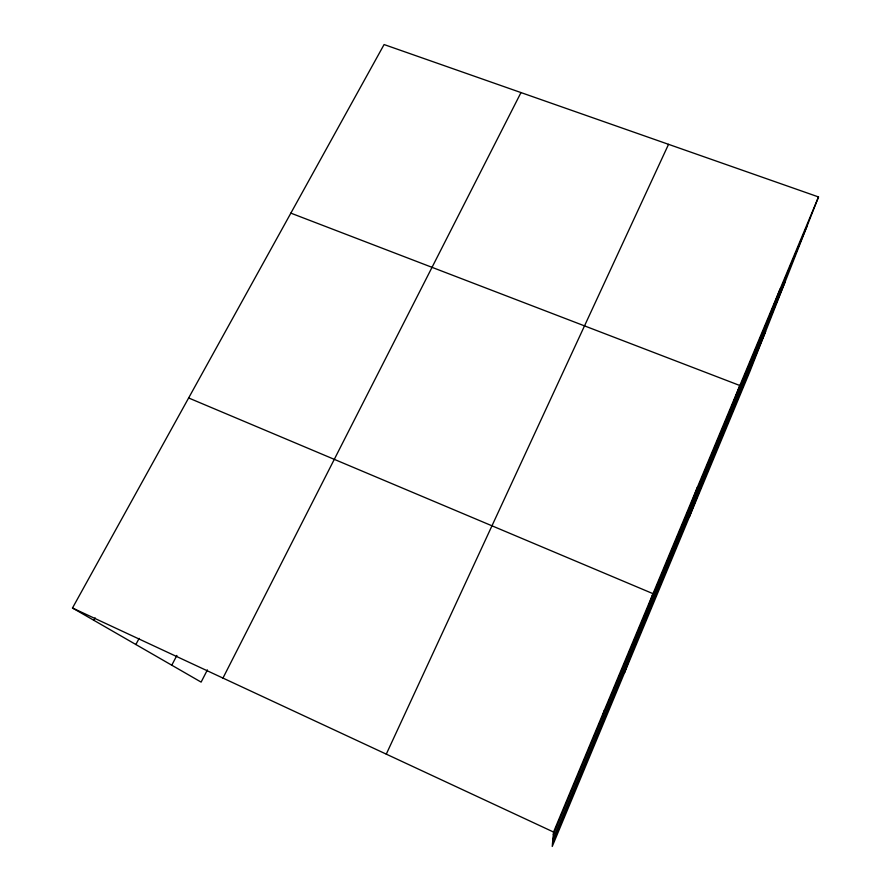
<?xml version="1.0" encoding="UTF-8"?>
<svg xmlns="http://www.w3.org/2000/svg" width="891" height="891" viewBox="0 0 891 891"><rect width="100%" height="100%" fill="white"/><g stroke="black" fill="none" stroke-linecap="round" stroke-linejoin="round"><path stroke-width="1.34" d="M818.517 196.944L553.545 832.038L552.242 846.45L749.654 372.082L818.517 196.944L384.088 44.55L72.483 608.007L201.121 682.105L207.391 669.898M602.026 717.701L604.644 709.581M624.413 673.017L653.003 593.673L188.636 397.965M690.881 504.64L697.519 486.965M689.311 517.092L739.842 385.513L290.856 213.138M770.281 314.256L780.126 288.951M552.531 843.22L765.603 331.519M553.333 834.477L807.291 225.512M552.899 839.222L784.926 282.38M386.282 754.142L668.54 144.331M222.95 678.084L520.99 92.575M171.774 665.198L176.886 655.42M135.866 644.516L139.141 638.379M93.811 620.292L95.137 617.864M72.483 608.007L553.545 832.038"/></g></svg>
